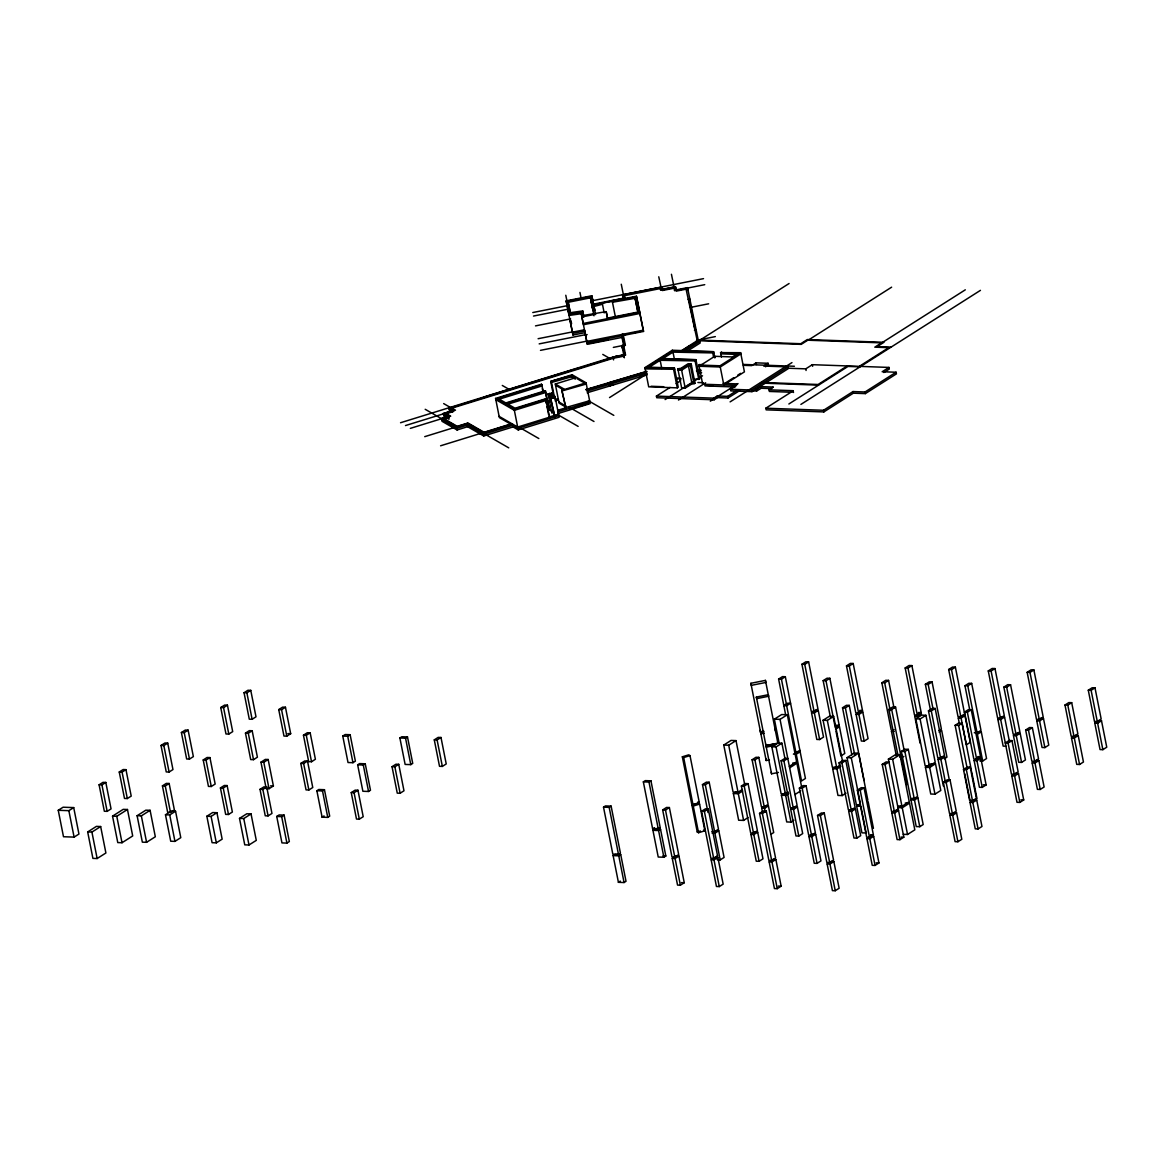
<?xml version="1.0" encoding="UTF-8"?>
<svg xmlns="http://www.w3.org/2000/svg" width="1165" height="1165" viewBox="0 0 1165 1165"><rect width="100%" height="100%" fill="white"/><g stroke="black" fill="none" stroke-linecap="round" stroke-linejoin="round"><path stroke-width="1.5" d="M693.524 379.324L699.757 378.887L695.956 359.708L659.914 359.068L647.289 367.092L674.448 368.067L678.248 387.246L677.273 387.858L648.701 386.838L644.9 367.659L672.322 350.243L713.621 351.714L714.829 357.844M713.621 351.714L672.758 350.913L660.89 358.456L695.956 359.708M648.934 367.426L660.162 360.291L696.204 360.932M661.123 359.679L673.006 352.136L713.854 352.937M680.884 351.073L697.253 340.661L685.923 288.483L674.622 290.726L673.952 287.493L660.599 290.143L660.118 287.799M681.569 351L689.068 346.238M681.845 351.029L689.36 346.253M681.423 351.67L699.641 340.107M609.528 397.585L646.939 373.819M699.99 340.107L789.084 283.517M684.7 350.971L699.874 341.33L700.194 342.961L686.549 351.641M644.9 367.659L674.448 368.067M674.695 369.29L645.148 368.883M689.17 364.019L691.209 364.092L695.01 383.285L691.995 383.824L685.195 388.149L681.656 388.018L677.855 368.839L680.957 368.3L688.136 363.728L689.549 363.771L689.403 365.257L689.549 363.771M679.078 369.436L678.103 370.062L681.641 370.179L688.442 365.868L691.457 365.329M677.855 368.839L681.394 368.956L688.195 364.645L691.209 364.092M765.507 366.757L768.419 364.907L768.099 363.276L763.73 366.058L788.064 366.917L788.385 368.562L752.007 391.658L730.804 390.901L730.47 389.27L736.542 385.411L702.67 384.202L698.869 365.024L701.898 364.485L714.757 356.301L732.436 356.941L738.246 353.257L720.567 352.616L721.455 357.102M720.567 352.616L740.634 352.689L744.42 371.868L723.815 384.96L720.014 365.781L740.634 352.689M739.731 390.566L728.023 397.993L717.567 397.615L714.174 399.784L656.74 397.731L656.419 396.1L670.064 387.421M676.137 383.562L680.695 380.678M681.656 388.018L684.743 387.479M665.113 399.566L702.524 375.8M687.627 385.644L690.496 383.824M740.867 353.912L720.261 367.004L699.116 366.247M702.67 384.202L703.645 383.591M678.481 400.046L705.64 382.79M768.099 363.276L756.085 362.854L751.716 365.621L743.357 365.329M724.863 383.343L733.775 377.678M737.693 375.203L740.591 373.353M58.25 810.287L63.099 807.214L73.715 807.593L78.943 834.038L74.094 837.111L63.493 836.732L58.25 810.287L68.852 810.665L73.715 807.593M99.098 784.802L102.986 782.341L105.811 782.443L111.054 808.889L107.165 811.35L104.34 811.248L99.098 784.802L101.938 784.904L105.811 782.443M119.252 772.002L123.141 769.541L125.966 769.643L131.208 796.088L127.32 798.549L124.495 798.447L119.252 772.002L122.077 772.104L125.966 769.643M161.018 745.484L164.906 743.008L167.731 743.11L172.959 769.555L169.085 772.031L166.245 771.929L161.018 745.484L163.843 745.585L167.731 743.11M181.405 732.523L185.293 730.062L188.118 730.149L193.361 756.609L189.473 759.07L186.648 758.968L181.405 732.523L184.23 732.625L188.118 730.149M220.738 707.534L224.627 705.073L227.452 705.175L232.694 731.62L228.806 734.081L225.981 733.979L220.738 707.534L223.564 707.636L227.452 705.175M244.053 692.724L247.927 690.263L250.766 690.364L255.994 716.81L252.106 719.271L249.281 719.184L244.053 692.724L246.878 692.826L250.766 690.364M656.419 396.1L713.854 398.153L717.247 395.984L727.703 396.362L736.484 390.785M710.301 401.182L737.984 383.591M809.093 339.612L891.633 287.173M730.106 401.881L791.967 362.592M730.47 389.27L751.687 390.027L788.064 366.917M753.027 390.872L756.653 391.003L761.226 388.251L771.681 388.615M791.647 392.256L769.381 391.455L769.06 389.824L773.196 387.202M787.758 368.213L805.758 368.854L812.311 364.689L888.968 367.426L889.288 369.057L883.856 372.509M278.741 709.601L282.614 707.14L285.454 707.242L290.682 733.688L286.808 736.149L283.969 736.062L278.741 709.601L281.566 709.703L285.454 707.242M87.681 831.941L96.418 826.378L100.656 826.538L105.898 852.984L97.146 858.532L92.909 858.387L87.681 831.941L91.918 832.087L100.656 826.538M112.539 816.141L123.213 809.355L127.466 809.5L132.694 835.946L122.019 842.732L117.767 842.586L112.539 816.141L116.777 816.286L127.466 809.5M162.43 785.865L166.318 783.39L169.143 783.492L174.371 809.937L170.498 812.413L167.658 812.311L162.43 785.865L165.255 785.967L169.143 783.492M203.22 759.959L207.093 757.483L209.933 757.585L215.161 784.03L211.273 786.506L208.448 786.404L203.22 759.959L206.045 760.061L209.933 757.585M245.466 733.12L249.339 730.644L252.179 730.746L257.407 757.192L253.519 759.667L250.693 759.565L245.466 733.12L248.291 733.222L252.179 730.746M888.968 367.426L882.167 371.737L896.103 372.232L896.424 373.878L865.347 393.61L853.333 393.188L823.859 411.915L766.148 409.847L765.813 408.216L793.147 390.857M137.106 815.718L145.843 810.17L150.096 810.316L155.324 836.761L146.586 842.31L142.348 842.164L137.106 815.718L141.344 815.864L150.096 810.316M882.779 342.248L965.319 289.808M847.567 365.752L818.092 384.479L761.444 382.455M788.865 403.993L848.018 366.422L860.032 366.844M859.595 366.174L888.72 347.665L874.799 347.17L881.599 342.86L807.767 340.209L801.2 344.374L698.665 340.719M800.894 404.415L980.449 290.347M165.474 814.772L171.313 811.073L175.551 811.219L180.779 837.664L174.954 841.378L170.716 841.217L165.474 814.772L169.726 814.932L175.551 811.219M220.418 787.933L224.306 785.472L227.131 785.574L232.374 812.02L228.486 814.481L225.661 814.379L220.418 787.933L223.243 788.035L227.131 785.574M260.96 762.172L265.329 759.405L268.154 759.507L273.396 785.953L269.028 788.72L266.203 788.618L260.96 762.172L263.785 762.274L268.154 759.507M303.453 735.188L307.327 732.727L310.167 732.814L315.395 759.26L311.521 761.735L308.681 761.633L303.453 735.188L306.279 735.29L310.167 732.814M765.813 408.216L823.538 410.269L853.013 391.557L865.027 391.979L896.103 372.232M206.846 816.257L212.671 812.544L216.923 812.704L222.151 839.149L216.326 842.848L212.088 842.703L206.846 816.257L211.098 816.403L216.923 812.704M342.772 736.076L345.204 734.533L350.141 734.707L355.383 761.153L352.951 762.696L348.015 762.522L342.772 736.076L347.723 736.251L350.141 734.707M260.013 789.346L263.902 786.885L266.727 786.987L271.969 813.432L268.081 815.893L265.256 815.791L260.013 789.346L262.853 789.448L266.727 786.987M300.803 763.439L304.691 760.978L307.516 761.065L312.759 787.511L308.871 789.987L306.046 789.885L300.803 763.439L303.643 763.541L307.516 761.065M239.509 818.398L246.805 813.767L251.043 813.927L256.285 840.373L248.99 844.989L244.752 844.843L239.509 818.398L243.762 818.544L251.043 813.927M316.865 790.729L318.802 789.491L324.453 789.695L329.695 816.141L327.758 817.379L322.093 817.175L316.865 790.729L322.516 790.933L324.453 789.695M357.655 764.823L359.592 763.585L365.242 763.789L370.485 790.234L368.548 791.472L362.883 791.268L357.655 764.823L363.305 765.026L365.242 763.789M399.886 737.984L401.838 736.746L407.488 736.95L412.73 763.395L410.779 764.633L405.129 764.429L399.886 737.984L405.551 738.188L407.488 736.95M276.731 816.461L279.149 814.932L284.1 815.107L289.342 841.552L286.91 843.096L281.959 842.907L276.731 816.461L281.682 816.65L284.1 815.107M351.248 792.608L355.136 790.147L357.961 790.249L363.203 816.694L359.315 819.155L356.49 819.053L351.248 792.608L354.073 792.71L357.961 790.249M392.037 766.701L395.925 764.225L398.75 764.327L403.978 790.773L400.105 793.249L397.265 793.147L392.037 766.701L394.862 766.803L398.75 764.327M434.283 739.862L438.171 737.387L440.996 737.489L446.224 763.934L442.351 766.41L439.511 766.308L434.283 739.862L437.108 739.964L440.996 737.489M322.093 817.175L324.045 815.937M785.56 714.363L778.613 679.078L782.501 676.617L785.327 676.719L805.437 778.468L801.549 780.929L796.263 754.236L800.151 751.774L797.326 751.673L793.438 754.134L796.263 754.236M801.928 664.268L805.801 661.807L808.626 661.909L817.946 708.917L814.058 711.393L811.233 711.291L801.928 664.268L804.753 664.37L808.626 661.909M778.613 679.078L781.438 679.18L785.327 676.719M603.514 807.156L605.465 805.918L611.115 806.122L620.435 853.144L618.484 854.367L612.834 854.178L603.514 807.156L609.178 807.36L611.115 806.122M643.342 781.861L645.279 780.623L650.944 780.827L660.249 827.849L658.298 829.072L652.648 828.883L643.342 781.861L648.992 782.064L650.944 780.827M830.412 717.232L823.16 680.666L827.048 678.205L829.873 678.307L839.193 725.314L835.305 727.79L826 680.768L829.873 678.307M846.474 665.87L850.363 663.395L853.188 663.497L862.493 710.519L858.605 712.98L855.78 712.878L846.474 665.87L849.3 665.972L853.188 663.497M742.396 789.462L738.028 792.244L733.076 792.069L723.771 745.047L731.052 740.43L736.003 740.605L744.624 784.132M786.666 705.757L790.554 703.296L787.715 703.194L783.841 705.655L786.666 705.757L795.972 752.779L799.86 750.304M723.771 745.047L728.722 745.236L736.003 740.605M779.21 743.547L774.375 719.169L781.671 714.538L787.322 714.742L796.627 761.75L789.346 766.381M774.375 719.169L780.04 719.373L787.322 714.742M811.524 712.762L815.398 710.286L818.238 710.388L823.524 737.081L819.636 739.542L816.811 739.455L811.524 712.762L814.35 712.864L818.238 710.388M662.667 809.923L666.54 807.447L669.38 807.549L678.685 854.571L674.797 857.032L671.972 856.93L662.667 809.923L665.492 810.024L669.38 807.549M708 812.486L702.48 784.627L706.369 782.152L709.194 782.254L718.499 829.276L714.611 831.737L711.786 831.635M702.48 784.627L705.306 784.729L709.194 782.254M788.297 792.083L785.385 793.933L781.132 793.787L771.827 746.765L777.652 743.066L781.904 743.212L785.006 758.896M752.095 759.755L755.983 757.279L758.808 757.381L768.114 804.389L764.24 806.864L761.4 806.763L752.095 759.755L754.92 759.842L758.808 757.381M771.827 746.765L776.065 746.925L781.904 743.212M851.848 754.774L842.528 707.752L846.416 705.291L849.241 705.393L858.561 752.401M891.167 729.785L881.861 682.763L885.75 680.302L888.575 680.404L894.094 708.262M905.176 667.967L909.05 665.492L911.889 665.594L921.195 712.616L917.306 715.077L914.481 714.975L905.176 667.967L908.001 668.069L911.889 665.594M840.431 765.012L836.645 767.415L832.393 767.269L823.087 720.247L829.407 716.242L833.645 716.402L842.615 761.662M652.648 828.883L654.584 827.645M842.528 707.752L845.368 707.854L849.241 705.393M881.861 682.763L884.686 682.865L888.575 680.404M613.125 855.634L615.062 854.411L620.727 854.615L626.013 881.293L624.061 882.531L618.411 882.327L613.125 855.634L618.775 855.838L620.727 854.615M652.939 830.339L654.876 829.116L660.54 829.32L665.827 855.998L663.875 857.236L658.225 857.032L652.939 830.339L658.589 830.543L660.54 829.32M823.087 720.247L827.325 720.407L833.645 716.402M701.563 811.306L705.437 808.845L708.276 808.947L717.582 855.955L713.694 858.43L710.868 858.328L701.563 811.306L704.388 811.408L708.276 808.947M741.377 786.011L745.25 783.55L748.09 783.652L757.396 830.66L753.507 833.135L750.682 833.033L741.377 786.011L744.202 786.113L748.09 783.652M781.089 760.789L784.977 758.313L787.802 758.415L783.914 760.891L781.089 760.789L790.394 807.796L793.234 807.898L797.108 805.437L780.04 719.373M856.071 714.349L859.959 711.888L862.784 711.975L868.071 738.668L864.182 741.144L861.357 741.042L856.071 714.349L858.896 714.451L862.784 711.975M747.974 817.626L743.605 820.408L738.654 820.233L733.368 793.54L736.28 791.69M835.596 729.261L839.484 726.785L844.771 753.478L840.882 755.939L835.946 731.038M733.368 793.54L738.319 793.714L742.688 790.933M789.637 767.851L796.918 763.221L801.855 788.137M930.529 710.446L925.36 684.321L929.248 681.86L932.073 681.947L941.378 728.97L938.786 730.615M955.373 667.152L951.499 669.613L960.805 716.635L957.98 716.533L948.66 669.511L952.548 667.05L955.373 667.152L964.693 714.16L958.256 718.004L959.319 723.334M897.822 754.687L888.851 709.412L892.74 706.937L895.565 707.038L904.186 750.566M925.36 684.321L928.185 684.423L932.073 681.947M618.411 882.327L620.348 881.104M888.851 709.412L891.676 709.514L895.565 707.038M672.263 858.401L676.151 855.94L678.977 856.042L684.263 882.735L680.375 885.196L677.549 885.094L672.263 858.401L675.088 858.503L678.977 856.042M718.79 830.747L715.965 830.645L712.077 833.106L714.902 833.208L718.79 830.747L724.077 857.44L720.188 859.901L717.363 859.799L716.664 856.246M793.875 820.247L790.962 822.097L786.71 821.937L781.424 795.258L785.793 792.477M762.405 811.787L761.692 808.233L765.58 805.758L768.405 805.86L773.691 832.553L771.099 834.198M761.692 808.233L764.531 808.335L768.405 805.86M781.424 795.258L785.676 795.404L788.588 793.554M759.551 813.388L763.425 810.913L766.264 811.015L775.57 858.023L771.681 860.498L768.856 860.396L759.551 813.388L762.376 813.476L766.264 811.015M799.365 788.093L803.253 785.618L806.078 785.72L815.383 832.742L811.495 835.203L808.67 835.101L799.365 788.093L802.19 788.195L806.078 785.72M839.077 762.857L842.965 760.381L845.79 760.483L855.11 807.505L851.222 809.966L848.397 809.864L839.077 762.857L841.916 762.958L845.79 760.483M860.586 804.826L856.348 804.68L847.042 757.672L854.324 753.041L858.561 753.187L867.867 800.209M896.395 756.158L891.458 731.256L894.05 729.61M914.773 716.446L918.661 713.97L921.486 714.072L917.598 716.548L914.773 716.446L920.059 743.139M846.008 793.176L842.222 795.579L837.97 795.433L832.684 768.74L835.218 767.138M847.042 757.672L851.28 757.818L858.561 753.187M969.79 710.111L964.955 685.734L968.843 683.273L971.668 683.374L980.988 730.382L977.1 732.858L974.275 732.756M988.269 670.924L992.158 668.462L994.983 668.564L1004.288 715.572L1000.4 718.048L997.575 717.946L988.269 670.924L991.095 671.025L994.983 668.564M794.923 794.545L800.748 790.846M832.684 768.74L836.936 768.885L840.722 766.483M915.836 718.849L921.661 715.135L925.913 715.295L935.218 762.303L929.393 766.002L925.156 765.856L915.836 718.849L920.088 718.994L925.913 715.295M935.175 708.451L931.286 710.927L940.592 757.934L937.767 757.832L928.461 710.825L932.335 708.349L935.175 708.451L944.48 755.473L938.058 759.303L943.344 785.996M964.955 685.734L967.795 685.836L971.668 683.374M711.16 859.799L715.048 857.324L717.873 857.425L723.159 884.119L719.271 886.58L716.446 886.478L711.16 859.799L713.985 859.901L717.873 857.425M750.974 834.504L754.862 832.028L757.687 832.13L762.973 858.823L759.085 861.285L756.26 861.197L750.974 834.504L753.799 834.606L757.687 832.13M790.686 809.267L794.574 806.806L797.399 806.894L802.685 833.587L798.811 836.062L795.972 835.96L790.686 809.267L793.525 809.369L797.399 806.894M891.822 812.879L894.647 812.981L898.535 810.52L895.71 810.418L891.822 812.879L897.108 839.572L899.933 839.674L903.822 837.198L888.4 759.143L895.696 754.512L899.933 754.672L909.239 801.68L901.958 806.311L897.72 806.151M901.346 751.396L904.754 749.241L908.292 749.357L917.598 796.379L914.19 798.535L910.666 798.404L901.346 751.396L904.885 751.527L908.292 749.357M882.225 764.4L886.099 761.925L888.939 762.026L885.051 764.502L882.225 764.4L891.531 811.408L894.356 811.51L898.244 809.049M964.518 712.106L968.406 709.645L971.231 709.747L980.551 756.755L976.663 759.231L973.838 759.129L964.518 712.106L967.358 712.208L971.231 709.747M1003.851 687.132L1007.74 684.656L1010.565 684.758L1019.87 731.766L1015.996 734.241L1013.157 734.139L1003.851 687.132L1006.677 687.219L1010.565 684.758M1027.166 672.322L1031.04 669.846L1033.879 669.948L1043.185 716.97L1039.296 719.431L1036.471 719.329L1027.166 672.322L1029.991 672.423L1033.879 669.948M888.4 759.143L892.652 759.289L899.933 754.672M899.744 757.075L902.336 755.43M939.077 732.086L941.669 730.44L946.956 757.133L944.364 758.779M961.096 718.106L964.97 715.63L970.256 742.323L966.382 744.784L961.096 718.106L958.256 718.004M903.88 756.347L901.288 757.993L906.574 784.686M964.096 770.575L955.125 725.3L958.533 723.13L962.072 723.261L971.377 770.283M955.125 725.3L958.664 725.416L962.072 723.261M817.539 815.456L821.427 812.981L824.252 813.083L833.558 860.105L829.669 862.566L826.844 862.464L817.539 815.456L820.364 815.558L824.252 813.083M857.353 790.161L861.241 787.686L864.066 787.788L873.371 834.81L869.498 837.271L866.658 837.169L857.353 790.161L860.178 790.263L864.066 787.788M769.148 861.867L773.036 859.391L775.861 859.493L781.147 886.186L777.259 888.662L774.434 888.56L769.148 861.867L771.973 861.969L775.861 859.493M808.961 836.572L812.85 834.096L815.675 834.198L820.961 860.891L817.073 863.367L814.248 863.265L808.961 836.572L811.787 836.674L815.675 834.198M848.688 811.335L852.562 808.874L855.401 808.976L860.687 835.669L856.799 838.13L853.974 838.028L848.688 811.335L851.513 811.437L855.401 808.976M856.639 806.151L860.877 806.296L866.163 832.99L861.925 832.844L856.639 806.151L859.552 804.301M1005.977 746.212L1003.152 746.11L997.866 719.417L1001.754 716.941L1004.58 717.043L1009.516 741.959M932.684 763.672L935.51 763.774L940.796 790.467L934.971 794.166L930.733 794.02L925.447 767.327L931.272 763.628M982.678 761.007L986.551 758.546L981.28 731.853L977.391 734.314L982.678 761.007L979.838 760.905M997.866 719.417L1000.691 719.519L1004.58 717.043M938.058 759.303L940.883 759.405L944.771 756.944L949.344 780.069M925.447 767.327L929.685 767.473L935.51 763.774M900.924 805.772L898.011 807.622L902.249 807.782L909.53 803.151L914.816 829.844L907.535 834.475L903.297 834.315M910.957 799.874L914.35 797.719L917.889 797.85L923.175 824.543L919.768 826.699L916.229 826.568L910.957 799.874L914.481 800.006L917.889 797.85M974.129 760.599L978.003 758.124L980.843 758.226L986.129 784.919L982.241 787.38L979.415 787.278L974.129 760.599L976.954 760.701L980.843 758.226M1013.448 735.61L1017.336 733.135L1020.161 733.236L1025.448 759.93L1021.574 762.405L1018.734 762.303L1013.448 735.61L1016.288 735.712L1020.161 733.236M1036.763 720.8L1040.651 718.339L1043.476 718.441L1048.762 745.119L1044.874 747.595L1042.049 747.493L1036.763 720.8L1039.588 720.902L1043.476 718.441M950.058 779.938L946.169 782.399L952.344 813.578L949.519 813.476L943.344 782.298L947.232 779.836L950.058 779.938L956.232 811.117L949.854 815.194L955.096 841.64L957.921 841.742L961.809 839.281L956.567 812.835L953.742 812.733M970.212 767.138L966.324 769.599L972.498 800.777L969.673 800.675L963.499 769.497L967.387 767.036L970.212 767.138L976.387 798.316L970.008 802.394L975.251 828.839L978.076 828.941L981.964 826.48L976.721 800.035L973.896 799.933M1032.365 727.644L1028.477 730.12L1034.651 761.298L1031.826 761.196L1025.651 730.018L1029.54 727.543L1032.365 727.644L1038.539 758.823L1032.161 762.915L1037.403 789.36L1040.229 789.462L1044.117 786.987L1038.874 760.541L1036.049 760.439M1071.698 702.67L1067.81 705.131L1073.984 736.309L1071.159 736.207L1064.985 705.029L1068.858 702.568L1071.698 702.67L1077.873 733.848L1071.494 737.926L1076.737 764.371L1079.562 764.473L1083.45 761.997L1078.207 735.552L1075.382 735.45M1094.998 687.86L1091.11 690.321L1097.284 721.499L1094.459 721.397L1088.285 690.219L1092.173 687.758L1094.998 687.86L1101.173 719.038L1094.794 723.115L1100.037 749.561L1102.862 749.663L1106.75 747.202L1101.507 720.756L1098.682 720.654M1011.963 740.605L1009.138 740.503L1005.249 742.979L1008.089 743.066L1011.963 740.605L1018.137 771.783L1011.773 775.861L1017.001 802.306L1019.841 802.408L1023.715 799.947L1018.487 773.502L1015.647 773.4M827.135 863.935L831.024 861.474L833.849 861.576L839.135 888.254L835.247 890.73L832.422 890.628L827.135 863.935L829.961 864.037L833.849 861.576M866.949 838.64L870.837 836.179L873.663 836.281L878.949 862.959L875.061 865.435L872.236 865.333L866.949 838.64L869.789 838.742L873.663 836.281M949.854 815.194L952.693 815.296L956.567 812.835M970.008 802.394L972.833 802.496L976.721 800.035M1011.773 775.861L1014.599 775.963L1018.487 773.502M1032.161 762.915L1034.986 763.017L1038.874 760.541M1071.494 737.926L1074.319 738.028L1078.207 735.552M1094.794 723.115L1097.634 723.217L1101.507 720.756M773.138 387.042L760.73 386.649L756.333 389.372L756.653 391.003M400.542 422.735L613.023 357.043L624.513 354.976L622.605 345.597L624.309 345.248L622.095 334.413M483.926 397.178L578.83 367.965M621.411 334.559L625.605 355.092L613.416 357.509L451.132 407.677L455.471 410.167L445.554 413.24L450.68 416.182L443.472 418.41L457.219 426.317L467.995 422.997L484.087 432.259L511.828 423.681M452.34 412.308L449.442 410.648L449.122 409.017L613.271 358.267L624.032 356.141L624.353 357.772L621.877 345.524L623.581 345.175M453.884 410.663L443.312 413.342L448.438 416.298L441.229 418.526M453.622 410.517L444.215 413.298L449.341 416.254M405.478 425.56L443.909 413.691M443.559 414.565L448.685 417.521L449.006 419.152L443.88 416.196L443.559 414.565L453.462 411.507L449.122 409.017M558.807 415.643L517.915 428.283L499.363 417.594L495.576 398.415L541.448 384.232L543.647 392.372M553.87 397.294L550.725 381.377L572.117 374.751L586.068 382.79L590.189 403.6L557.918 413.575M541.448 384.232L542.351 385.833L498.052 399.537L497.804 398.313L542.104 384.61M550.725 381.377L571.185 375.625L575.117 377.882L555.297 384.013L559.098 403.192L564.909 406.527M575.35 379.106L571.433 376.848L550.958 382.601M410.342 428.371L441.564 418.716M550.637 398.532L555.254 397.687L550.652 395.037L550.404 393.814L555.006 396.464L559.127 417.274L518.236 429.914L513.051 426.929L483.737 435.987L467.631 426.71L457.088 429.972L442.03 421.308L441.71 419.677L448.685 417.521M497.804 398.313L505.843 402.93L545.147 390.785L549.603 410.342L545.715 393.639M546.05 392.387L506.746 404.532L506.498 403.308L545.803 391.163M553.448 412.556L551.861 413.051L548.06 393.872L552.705 393.1L552.953 394.323L550.652 395.037M561.719 389.736L566.175 409.294L561.719 389.736L564.02 389.023L555.297 384.013M550.404 393.814L552.705 393.1M562.375 390.115L586.068 382.79M549.895 394.6L549.647 393.377L549.997 394.658L548.307 395.095L553.011 397.789M549.268 418.002L549.938 418.381L545.482 398.823L515.047 408.231L506.498 403.308M550.39 397.309L554.846 416.866L550.39 397.309L552.763 396.566L548.06 393.872M424.73 436.657L455.952 427.002M495.576 398.415L514.115 409.104L546.137 399.202M551.045 397.687L555.006 396.464M441.71 419.677L456.767 428.341L467.311 425.079L483.402 434.356L512.731 425.298L513.051 426.929M585.922 389.547L646.721 371.329M546.239 402.1L549.647 401.051M585.995 389.751L610.111 382.877M554.933 399.712L558.239 398.692M586.607 389.911L646.604 371.955M646.706 371.679L609.266 382.673M555.181 400.935L558.472 399.915M586.854 391.134L646.852 373.179M587.175 392.765L647.172 374.81M440.588 445.787L482.587 432.798M512.221 423.914L483.533 432.783L467.427 423.507M483.169 433.132L512.484 424.06M557.933 410.255L566.423 407.619M589.621 400.745L565.273 407.692M557.598 411.944L589.869 401.969M569.714 409.352L587.946 403.716M548.904 417.114L554.03 415.526M558.559 414.42L553.943 415.264M682.341 756.799L688.69 754.847L690 755.604L699.306 802.612L692.971 804.578L691.66 803.821L682.341 756.799L683.666 757.556L690 755.604M691.952 805.292L698.286 803.326L699.597 804.083L704.883 830.776L698.549 832.727L697.238 831.97L691.952 805.292L693.262 806.049L699.597 804.083M697.238 831.97L700.398 830.995M568.272 311.317L569.991 310.982L570.224 312.205L568.52 312.54L566.146 300.876L591.835 295.764L594.791 310.341L593.087 310.676L590.466 297.847L568.2 302.274M674.506 290.216L687.525 287.624L698.461 341.272L699.874 341.33M688.122 299.318L689.84 298.983M694.442 330.248L696.146 329.913M623.828 346.413L622.11 346.748L622.445 348.379M696.51 340.384L715.339 336.598M570.471 313.691L567.967 301.051L590.218 296.624L592.839 309.453L594.558 309.118M532.784 312.54L567.967 305.55M592.606 300.657L703.514 278.639M661.079 287.274L623.231 294.789L623.959 298.313M676.122 289.488L675.802 287.857L662.448 290.522L661.982 288.236L622.765 296.026L623.086 297.658M533.497 316.05L567.122 309.38M591.762 304.487L623.231 298.24M609.397 301.196L624.324 298.342L623.595 294.832L660.759 287.449L661.239 289.808L674.914 286.983L675.54 290.012M607.766 319.341L606.208 311.637L581.655 315.744L583.476 324.7L639.978 313.472L636.469 296.216L593.655 304.72L634.852 297.075L637.925 312.074L607.518 318.103M594.004 306.453L602.465 304.24M635.1 298.298L612.484 302.259M687.612 288.061L704.738 284.668M583.607 316.734L582.718 310.924L568.607 312.919L569.103 315.438L582.966 313.472L582.951 312.147M568.87 314.215L582.718 312.249L582.558 311.492M535.507 325.88L570.602 318.919M585.209 316.283L593.771 314.579M581.888 316.967L583.607 316.618M583.228 323.477L639.731 312.249M691.515 307.211L708.64 303.803M538.114 338.709L573.224 331.748M572.423 332.171L584.408 329.797L584.568 330.54M572.67 333.394L584.655 331.02L584.801 331.763M569.7 318.831L572.991 335.025L584.976 332.651M539.177 343.879L586.272 334.53M585.442 334.923L587.16 334.588M540.487 350.345L587.582 340.995M586.781 341.432L643.298 330.205M621.455 335.272L628.212 333.933M631.59 333.263L640.022 331.588M587.029 342.656L643.531 331.428L636.469 296.216M588.951 343.427L608.188 339.612M584.655 331.02L587.349 344.287L621.979 337.413L621.659 335.782M613.343 347.403L621.906 345.699M623.697 345.699L625.401 345.364L623.129 334.209M615.193 356.475L623.756 354.786M613.023 357.043L624.877 355.019L622.969 345.626L624.673 345.291L622.445 334.355M750.872 683.287L765.434 680.389L765.856 682.457L751.294 685.355L750.872 683.287L766.177 760.527L769.424 759.886M756.362 697.078L768.347 694.704L768.667 696.262L756.682 698.636L756.362 697.078L771.565 773.808L778.409 772.453M763.716 731.125L760.483 731.766L760.891 733.834L764.138 733.193M763.847 731.722L760.614 732.363L760.192 730.295M776.24 743.532L765.958 745.571L777.972 743.27L777.667 741.726M774.842 745.425L766.279 747.115L765.667 744.1M698.214 340.049L800.763 343.719L807.316 339.554L883.973 342.292L877.187 346.602L891.108 347.097M738.494 354.48L720.8 353.84L721.528 352.005M743.561 364.441L794.399 366.261M698.869 365.024L720.014 365.781M697.66 370.193L701.257 370.324M696.495 370.805L700.121 370.936M697.5 371.955L701.141 372.086M698.024 372.625L701.636 372.756M676.967 378.072L680.462 378.203M675.991 378.698L681.248 378.873M760.483 383.067L818.544 385.134M697.893 382.499L703.296 382.688M723.086 383.387L737.489 383.911M691.937 382.906L695.01 383.285M707.432 385.338L712.849 385.542M735.1 386.984L705.043 385.906L704.723 384.275M769.06 389.824L793.103 390.697L793.467 392.488M651.089 386.27L663.759 386.722M948.66 669.511L951.499 669.613M823.16 680.666L826 680.768M1088.285 690.219L1091.11 690.321M1064.985 705.029L1067.81 705.131M928.461 710.825L931.286 710.927M859.668 710.417L862.493 710.519M918.37 712.514L921.195 712.616M962.144 715.528L964.97 715.63M1025.651 730.018L1028.477 730.12M836.354 725.212L839.193 725.314M836.645 726.683L839.484 726.785M978.44 731.751L981.28 731.853M891.458 731.256L894.298 731.358M977.712 756.653L980.551 756.755M941.946 756.842L944.771 756.944M287.857 733.586L290.682 733.688M792.681 763.075L796.918 763.221M963.499 769.497L966.324 769.599M943.344 782.298L946.169 782.399M983.289 784.817L986.129 784.919M1020.889 799.845L1023.715 799.947M905.292 803.005L909.53 803.151M270.571 785.851L273.396 785.953M870.546 834.708L873.371 834.81M657.424 827.747L660.249 827.849M900.996 837.096L903.822 837.198M876.124 862.872L878.949 862.959M662.987 855.911L665.827 855.998M681.438 882.633L684.263 882.735M778.322 886.084L781.147 886.186M610.111 383.227L613.387 385.12M557.773 414.667L578.146 426.39M502.29 385.455L508.872 389.241M518.469 426.812L538.842 438.535M448.889 407.794L453.229 410.284M697.995 801.855L699.306 802.612M703.573 830.019L704.883 830.776M602.771 354.408L609.339 358.179M637.925 374.635L641.201 376.528M577.01 378.654L586.301 384.013L561.952 390.959M588.5 400.804L613.809 415.366M555.545 385.236L562.812 389.416M552.953 394.323L552.05 392.722M568.695 406.92L593.99 421.497M558.865 401.969L566.117 406.148M545.715 400.046L546.37 400.425L514.362 410.328L495.809 399.639M547.914 408.988L551.992 411.332M549.035 416.779L549.691 417.157L517.682 427.06L499.13 416.371M443.661 403.585L450.229 407.371M483.723 432.608L467.616 423.332L456.651 426.841L442.132 418.483L449.792 416.225L444.666 413.284M508.741 447.855L467.063 423.856L456.287 427.191L425.196 409.294M442.584 418.453L456.84 426.667M602.32 303.541L604.184 312.919M689.156 299.114L695.461 330.044M688.821 299.187L695.126 330.117M774.74 727.411L775.453 730.95M674.593 287.158L675.19 290.07M671.433 274.27L674.025 286.94M771.245 772.264L771.565 773.808M765.755 758.459L766.177 760.527M661.72 286.94L662.201 289.284L675.569 286.634L676.472 291.09L687.772 288.847L688.093 290.478M658.764 276.789L661.56 289.634M640.022 314.171L643.531 331.428M624.324 294.905L625.052 298.415M621.265 284.231L623.362 294.556M622.518 294.73L623.464 299.463M612.339 301.546L615.499 317.463M579.952 292.43L581.335 299.201M567.967 301.051L570.224 312.205M565.782 295.255L566.816 300.322M568.535 308.769L569.234 312.147M570.937 320.521L571.593 323.724M1097.634 723.217L1102.862 749.663M1074.319 738.028L1079.562 764.473M1029.991 672.423L1039.296 719.431M1039.588 720.902L1044.874 747.595M1034.986 763.017L1040.229 789.462M1006.677 687.219L1015.996 734.241M1016.288 735.712L1021.574 762.405M1008.089 743.066L1014.264 774.259L1011.424 774.157L1000.691 719.519M1014.599 775.963L1019.841 802.408M991.095 671.025L1000.4 718.048M967.795 685.836L977.1 732.858M967.358 712.208L976.663 759.231M976.954 760.701L982.241 787.38M971.668 771.754L976.954 798.433L973.547 800.603L970.023 800.471L964.737 773.778M958.664 725.416L967.285 768.958M972.833 802.496L978.076 828.941M928.185 684.423L933.005 708.801M952.693 815.296L957.921 841.742M940.883 759.405L945.47 782.545M865.027 391.979L865.347 393.61M920.088 718.994L929.393 766.002M929.685 767.473L934.971 794.166M908.001 668.069L917.306 715.077M853.013 391.557L853.333 393.188M904.885 751.527L914.19 798.535M914.481 800.006L919.768 826.699M891.676 709.514L900.996 756.522M884.686 682.865L890.206 710.723M823.538 410.269L823.859 411.915M892.652 759.289L901.958 806.311M902.249 807.782L907.535 834.475M812.311 364.689L812.631 366.32M885.051 764.502L894.356 811.51M894.647 812.981L899.933 839.674M805.758 368.854L806.078 370.485M849.3 665.972L858.605 712.98M858.896 714.451L864.182 741.144M793.03 390.683L793.394 392.314M858.853 753.871L864.124 780.565M868.158 801.68L873.444 828.359M845.368 707.854L854.673 754.862M860.178 790.263L869.498 837.271M869.789 838.742L875.061 865.435M851.28 757.818L860.251 803.093M841.916 762.958L851.222 809.966M851.513 811.437L856.799 838.13M827.325 720.407L836.645 767.415M836.936 768.885L842.222 795.579M760.862 386.62L761.386 388.236M756.085 362.854L756.405 364.485M760.774 386.634L760.978 388.294M760.614 386.678L760.789 388.382M751.687 390.027L752.007 391.658M804.753 664.37L814.058 711.393M814.35 712.864L819.636 739.542M820.364 815.558L829.669 862.566M829.961 864.037L835.247 890.73M727.703 396.362L728.023 397.993M781.438 679.18L786.608 705.306M802.19 788.195L811.495 835.203M811.787 836.674L817.073 863.367M714.757 356.301L715.004 357.524M712.645 352.34L713.533 356.825M717.247 395.984L717.567 397.615M713.854 398.153L714.174 399.784M783.914 760.891L793.234 807.898M793.525 809.369L798.811 836.062M765.434 680.389L777.914 743.401M701.898 364.485L702.131 365.708M776.065 746.925L785.385 793.933M785.676 795.404L790.962 822.097M699.845 364.412L700.092 365.635M694.995 360.32L698.796 379.499M690.248 364.718L694.049 383.897M688.195 364.645L691.995 383.824M681.394 368.956L685.195 388.149M661.982 288.236L662.303 289.867M754.92 759.842L764.24 806.864M764.531 808.335L765.23 811.889M672.758 350.913L674.287 358.66M672.322 350.243L672.554 351.466M762.376 813.476L771.681 860.498M771.973 861.969L777.259 888.662M673.472 368.679L677.273 387.858M659.914 359.068L661.778 368.46M744.202 786.113L753.507 833.135M753.799 834.606L759.085 861.285M728.722 745.236L738.028 792.244M738.319 793.714L743.605 820.408M634.852 297.075L637.692 311.361M705.306 784.729L714.611 831.737M714.902 833.208L720.188 859.901M606.208 311.637L607.737 319.399M704.388 811.408L713.694 858.43M713.985 859.901L719.271 886.58M613.271 358.267L613.591 359.898M609.79 384.625L610.111 386.256M683.666 757.556L692.971 804.578M693.262 806.049L698.549 832.727M591.835 295.764L595.621 314.623M609.135 384.246L609.455 385.877M590.218 296.624L594.019 315.802M582.718 310.924L583.927 317.055M580.854 311.827L587.349 344.287M570.311 312.584L570.559 313.807M566.146 300.876L572.991 335.025M665.492 810.024L674.797 857.032M675.088 858.503L680.375 885.196M572.117 374.751L572.35 375.989M571.185 375.625L571.433 376.848M648.992 782.064L658.298 829.072M658.589 830.543L663.875 857.236M551.38 381.756L554.525 397.673M545.147 390.785L545.395 392.008M545.482 398.823L546.37 403.308M547.011 406.585L548.628 414.74M542.337 388.731L542.977 391.993M609.178 807.36L618.484 854.367M618.775 855.838L624.061 882.531M514.115 409.104L518.236 429.914M505.843 402.93L506.091 404.153M483.402 434.356L483.737 435.987M467.311 425.079L467.631 426.71M456.767 428.341L457.088 429.972M437.108 739.964L442.351 766.41M405.551 738.188L410.779 764.633M394.862 766.803L400.105 793.249M363.305 765.026L368.548 791.472M347.723 736.251L352.951 762.696M354.073 792.71L359.315 819.155M322.516 790.933L327.758 817.379M306.279 735.29L311.521 761.735M303.643 763.541L308.871 789.987M281.566 709.703L286.808 736.149M281.682 816.65L286.91 843.096M263.785 762.274L269.028 788.72M246.878 692.826L252.106 719.271M262.853 789.448L268.081 815.893M248.291 733.222L253.519 759.667M223.564 707.636L228.806 734.081M243.762 818.544L248.99 844.989M223.243 788.035L228.486 814.481M206.045 760.061L211.273 786.506M211.098 816.403L216.326 842.848M184.23 732.625L189.473 759.07M163.843 745.585L169.085 772.031M165.255 785.967L170.498 812.413M169.726 814.932L174.954 841.378M141.344 815.864L146.586 842.31M122.077 772.104L127.32 798.549M116.777 816.286L122.019 842.732M101.938 784.904L107.165 811.35M91.918 832.087L97.146 858.532M68.852 810.665L74.094 837.111"/></g></svg>
